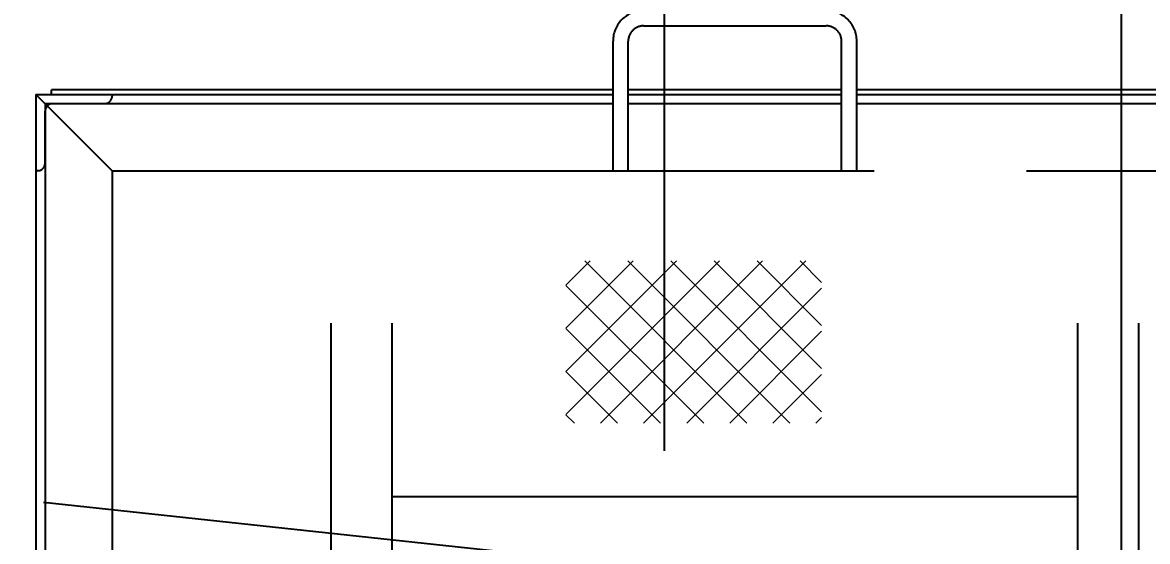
# Model space of a CAD drawing. Header units: inches. Extents: x 0 to 157513, y -28488 to 35640.
# Drawn here: x 22814 to 23552, y 17033 to 17373 of the extents above; entities that cross this region are included whole.
import ezdxf

# ---------------------------------------------------------------- set-up
doc = ezdxf.new("R2010")
doc.units = ezdxf.units.IN
doc.header["$LTSCALE"] = 400
doc.header["$MEASUREMENT"] = 0
for name, pattern in [('10326143$0$( Dashed )', [0.75, 0.5, -0.25]), ('CENTER', [2, 1.25, -0.25, 0.25, -0.25]), ('PHANTOM', [2.5, 1.25, -0.25, 0.25, -0.25, 0.25, -0.25])]:
    doc.linetypes.add(name, pattern=pattern)
doc.layers.add('BF', color=8, linetype='PHANTOM')
doc.styles.add('ROMANS', font='romans')
doc.dimstyles.new('SAM2 60 SC', dxfattribs={"dimscale": 60, "dimtxt": 2.5, "dimasz": 2.5, "dimexe": 1.25, "dimexo": 0.625, "dimtad": 1, "dimtoh": 1, "dimdec": 0, "dimdsep": 46, "dimtxsty": 'ROMANS', "dimblk": 'OBLIQUE', "dimcen": 2.5, "dimclrd": 1, "dimclre": 1, "dimclrt": 256, "dimadec": 0, "dimazin": 2, "dimtfac": 1, "dimtdec": 0, "dimtofl": 0, "dimtmove": 0, "dimatfit": 3, "dimfxl": 1, "dimtolj": 1, "dimtzin": 0, "dimarcsym": 1})

# ---------------------------------------------------------------- blocks, each defined once
blk = doc.blocks.new('_OBLIQUE')
at = {"color": 0, "linetype": 'ByBlock'}
blk.add_line((-0.5, -0.5), (0.5, 0.5), dxfattribs=at)
blk = doc.blocks.new('*D42')
at = {"color": 1, "lineweight": -2}
for p, q in [((23421.9, 17009.19), (24228.51, 17009.19)), ((24153.51, 17009.19), (24153.51, 16009.19)), ((24267.65, 16009.19), (24078.51, 16009.19))]:
    blk.add_line(p, q, dxfattribs=at)
at = {"layer": 'Defpoints', "color": 0}
for p in [(23384.4, 17009.19, 3.42), (24153.51, 16009.19), (24305.15, 16009.19, 0)]:
    blk.add_point(p, dxfattribs=at)
at = {"color": 1, "lineweight": -2, "xscale": 150, "yscale": 150, "zscale": 150}
for p, rotation in [((24153.51, 17009.19), 90), ((24153.51, 16009.19), 270)]:
    blk.add_blockref('_OBLIQUE', p, dxfattribs=dict(at, rotation=rotation))
at = {"insert": (24041.01, 16509.19), "char_height": 150, "attachment_point": 5, "rotation": 90, "style": 'ROMANS'}
blk.add_mtext('\\A1;1000', dxfattribs=at)
blk = doc.blocks.new('611bf4strgesv')
at = {"layer": 'BF'}
for p, q in [((-8610.58, 31515.8, 236.01), (-8610.58, 24671.63, 236.01)), ((-8520.82, 25928.62, 405.04), (-15765.31, 26705.14, 405.04)), ((-8624.2, 26294.68, 578.66), (-8504.2, 26294.68, 578.66)), ((-8644.2, 26199.68, 578.66), (-8644.2, 26284.68, 578.66)), ((-8634.2, 26199.68, 578.66), (-8634.2, 26284.68, 578.66)), ((-8494.2, 26199.68, 578.66), (-8494.2, 26284.68, 578.66)), ((-8484.2, 26199.68, 578.66), (-8484.2, 26284.68, 578.66)), ((-9022.87, 26249.68, 405.04), (-8972.87, 26249.68, 405.04)), ((-9022.87, 26249.68, 405.04), (-9022.86, 25549.68, 405.04)), ((-9022.87, 26249.68, 405.04), (-8644.2, 26249.68, 578.66)), ((-8972.87, 26199.68, 405.04), (-9022.87, 26249.68, 405.04)), ((-8644.2, 26252.83, 578.66), (-9012.75, 26252.83, 405.04)), ((-9012.75, 26249.68, 405.04), (-9012.75, 26252.83, 405.04)), ((-8972.87, 26249.68, 405.04), (-8972.87, 26248.68, 405.04)), ((-8494.2, 26252.83, 578.66), (-8634.2, 26252.83, 578.66)), ((-8634.2, 26249.68, 578.66), (-8494.2, 26249.68, 578.66)), ((-8115.53, 26252.83, 405.04), (-8484.2, 26252.83, 578.66)), ((-8484.2, 26249.68, 578.66), (-8105.54, 26249.68, 405.04)), ((-9011.87, 26243.68, 405.04), (-8977.87, 26243.68, 405.04)), ((-8634.2, 26243.68, 578.66), (-8494.2, 26243.68, 578.66)), ((-8972.87, 26199.68, 405.04), (-8155.53, 26199.68, 405.04)), ((-8972.87, 26199.68, 405.04), (-8972.86, 25549.68, 405.04)), ((-8829.18, 25599.68, 405.04), (-8829.19, 26199.68, 405.04)), ((-8789.18, 25599.68, 405.04), (-8789.19, 26199.68, 405.04)), ((-8339.21, 25599.68, 405.04), (-8339.2, 26199.68, 405.04)), ((-8299.21, 25599.68, 405.04), (-8299.2, 26199.68, 405.04)), ((-8339.2, 25985.68, 405.04), (-8789.19, 25985.69, 405.04))]:
    blk.add_line(p, q, dxfattribs=at)
at = {"layer": 'BF', "linetype": 'CENTER', "ltscale": 20}
blk.add_line((-8310.58, 24671.63, 405.39), (-8310.58, 31317.62, 405.39), dxfattribs=at)
at = {"layer": 'BF', "lineweight": 18}
blk.add_line((-9022.87, 26199.68, 405.04), (-9022.87, 26249.68, 405.04), dxfattribs=at)
at = {"layer": 'BF', "ltscale": 25}
for p, q in [((-9016.87, 26243.68, 405.04), (-9016.86, 25549.68, 405.04)), ((-9016.87, 26243.68, 405.04), (-8644.2, 26243.68, 578.66)), ((-8484.2, 26243.68, 578.66), (-8111.54, 26243.68, 405.04))]:
    blk.add_line(p, q, dxfattribs=at)
at = {"layer": 'BF', "linetype": '10326143$0$( Dashed )', "ltscale": 2}
for p, q in [((-9016.87, 26204.68, 405.04), (-9016.87, 26238.68, 405.04)), ((-9021.87, 26199.68, 405.04), (-9022.87, 26199.68, 405.04))]:
    blk.add_line(p, q, dxfattribs=at)
at = {"layer": 'BF', "linetype": 'Continuous', "lineweight": 15}
for p, q in [((-8675.05, 26124.59, 439.77), (-8659.17, 26140.46, 439.77)), ((-8675.05, 26096.3, 439.77), (-8630.89, 26140.46, 439.77)), ((-8675.05, 26068.02, 439.77), (-8602.6, 26140.46, 439.77)), ((-8675.05, 26039.74, 439.77), (-8574.32, 26140.46, 439.77)), ((-8556.38, 26034.07, 439.77), (-8662.77, 26140.46, 439.77)), ((-8652.42, 26034.07, 439.77), (-8546.03, 26140.46, 439.77)), ((-8528.1, 26034.07, 439.77), (-8634.48, 26140.46, 439.77)), ((-8624.14, 26034.07, 439.77), (-8517.75, 26140.46, 439.77)), ((-8507.29, 26041.55, 439.77), (-8606.2, 26140.46, 439.77)), ((-8507.29, 26069.83, 439.77), (-8577.91, 26140.46, 439.77)), ((-8507.29, 26098.12, 439.77), (-8549.63, 26140.46, 439.77)), ((-8507.29, 26126.4, 439.77), (-8521.35, 26140.46, 439.77)), ((-8584.66, 26034.07, 439.77), (-8675.05, 26124.46, 439.77)), ((-8595.85, 26034.07, 439.77), (-8507.29, 26122.64, 439.77)), ((-8612.95, 26034.07, 439.77), (-8675.05, 26096.17, 439.77)), ((-8567.57, 26034.07, 439.77), (-8507.29, 26094.35, 439.77)), ((-8641.23, 26034.07, 439.77), (-8675.05, 26067.89, 439.77)), ((-8539.29, 26034.07, 439.77), (-8507.29, 26066.07, 439.77)), ((-8669.52, 26034.07, 439.77), (-8675.05, 26039.6, 439.77)), ((-8511, 26034.07, 439.77), (-8507.29, 26037.79, 439.77))]:
    blk.add_line(p, q, dxfattribs=at)
at = {"layer": 'BF'}
for centre, radius, start, end in [((-8624.2, 26284.68, 578.66), 20, 90.00047, 180.00047), ((-8504.2, 26284.68, 578.66), 20, 0.00047, 90.00047), ((-8624.2, 26284.68, 578.66), 10, 90.00047, 180.00047), ((-8504.2, 26284.68, 578.66), 10, 0.00047, 90.00047), ((-8977.87, 26248.68, 405.04), 5, 270.00047, 0.00047), ((-9011.87, 26238.68, 405.04), 5, 90.00047, 180.00047)]:
    blk.add_arc(centre, radius, start, end, dxfattribs=at)
at = {"layer": 'BF', "linetype": '10326143$0$( Dashed )', "ltscale": 2}
blk.add_arc((-9021.87, 26204.68, 405.04), 5, 270.00047, 0.00047, dxfattribs=at)

msp = doc.modelspace()

# ---------------------------------------------------------------- block references
msp.add_blockref('611bf4strgesv', (31845.3, -8923.42, -372.37))

# ---------------------------------------------------------------- dimensions: what is measured, and where the dimension line sits
dim = msp.add_linear_dim(base=(24153.51, 16009.19, 29.6), p1=(23384.4, 17009.19, 33.03), p2=(24305.15, 16009.19, 29.6), angle=90, dimstyle='SAM2 60 SC')
dim.commit()
dim.dimension.update_dxf_attribs({"geometry": '*D42', "text_midpoint": (24041.01, 16509.19, 29.6)})

doc.saveas('drawing.dxf')
